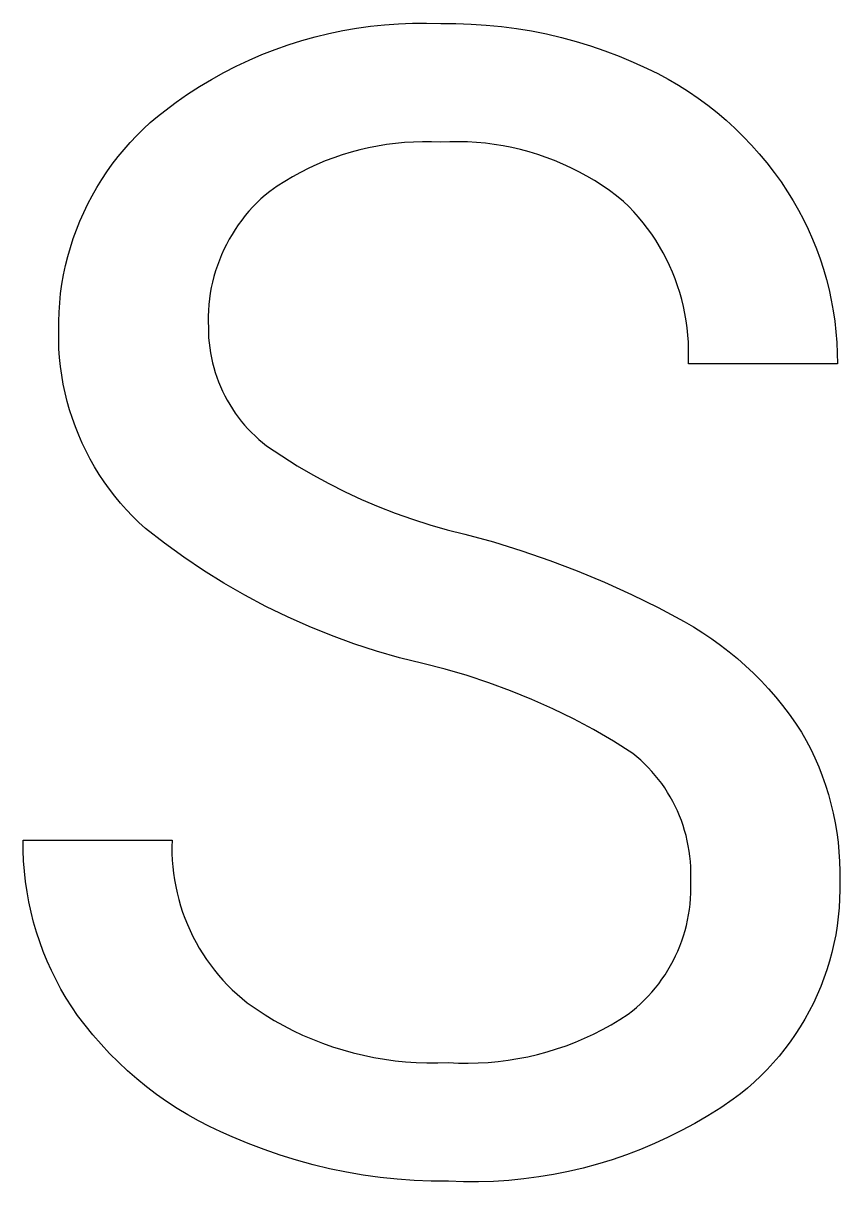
# Model space of a CAD drawing. Header units: millimetres. Extents: x -658 to 2773, y 81 to 2478.
# Drawn here: x 2011.72 to 2033.43, y 230.94 to 261.76 of the extents above; entities that cross this region are included whole.
import ezdxf

# ---------------------------------------------------------------- set-up
doc = ezdxf.new("R2010")
doc.units = ezdxf.units.MM
doc.header["$MEASUREMENT"] = 0
doc.layers.add('Domyślny', color=7, linetype='Continuous', true_color=0x000000)

msp = doc.modelspace()

# ---------------------------------------------------------------- linework, layer by layer
at = {"layer": 'Domyślny'}
for p, q in [((2020.214, 261.559), (2020.582, 261.623)), ((2020.582, 261.623), (2020.953, 261.675)), ((2020.953, 261.675), (2021.325, 261.714)), ((2021.325, 261.714), (2021.698, 261.741)), ((2021.698, 261.741), (2022.072, 261.755)), ((2022.072, 261.755), (2022.446, 261.757)), ((2022.446, 261.757), (2022.82, 261.746)), ((2022.82, 261.746), (2023.225, 261.747)), ((2023.225, 261.747), (2023.629, 261.734)), ((2023.629, 261.734), (2024.033, 261.708)), ((2024.033, 261.708), (2024.436, 261.668)), ((2024.436, 261.668), (2024.838, 261.616)), ((2019.124, 261.294), (2019.484, 261.394)), ((2019.484, 261.394), (2019.848, 261.483)), ((2019.848, 261.483), (2020.214, 261.559)), ((2024.838, 261.616), (2025.237, 261.55)), ((2025.237, 261.55), (2025.634, 261.47)), ((2025.634, 261.47), (2026.028, 261.378)), ((2026.028, 261.378), (2026.419, 261.273)), ((2018.066, 260.921), (2018.414, 261.057)), ((2018.414, 261.057), (2018.767, 261.181)), ((2018.767, 261.181), (2019.124, 261.294)), ((2026.419, 261.273), (2026.806, 261.155)), ((2026.806, 261.155), (2027.189, 261.024)), ((2027.189, 261.024), (2027.568, 260.88)), ((2017.384, 260.614), (2017.722, 260.773)), ((2017.722, 260.773), (2018.066, 260.921)), ((2027.568, 260.88), (2027.941, 260.724)), ((2027.941, 260.724), (2028.309, 260.556)), ((2016.723, 260.262), (2017.05, 260.443)), ((2017.05, 260.443), (2017.384, 260.614)), ((2028.309, 260.556), (2028.592, 260.416)), ((2028.592, 260.416), (2028.869, 260.267)), ((2016.402, 260.07), (2016.723, 260.262)), ((2028.869, 260.267), (2029.141, 260.108)), ((2029.141, 260.108), (2029.407, 259.939)), ((2015.781, 259.654), (2016.088, 259.867)), ((2016.088, 259.867), (2016.402, 260.07)), ((2029.407, 259.939), (2029.667, 259.762)), ((2015.48, 259.43), (2015.781, 259.654)), ((2029.667, 259.762), (2029.921, 259.575)), ((2029.921, 259.575), (2030.168, 259.38)), ((2015.096, 259.112), (2015.285, 259.274)), ((2015.285, 259.274), (2015.48, 259.43)), ((2030.168, 259.38), (2030.408, 259.176)), ((2030.408, 259.176), (2030.641, 258.964)), ((2014.734, 258.768), (2014.912, 258.943)), ((2014.912, 258.943), (2015.096, 259.112)), ((2030.641, 258.964), (2030.866, 258.744)), ((2014.397, 258.4), (2014.563, 258.587)), ((2014.563, 258.587), (2014.734, 258.768)), ((2021.616, 258.559), (2021.377, 258.528)), ((2021.856, 258.581), (2021.616, 258.559)), ((2022.097, 258.595), (2021.856, 258.581)), ((2022.338, 258.601), (2022.097, 258.595)), ((2022.579, 258.599), (2022.338, 258.601)), ((2022.82, 258.589), (2022.579, 258.599)), ((2023.058, 258.6), (2022.82, 258.589)), ((2023.296, 258.602), (2023.058, 258.6)), ((2023.533, 258.597), (2023.296, 258.602)), ((2023.771, 258.584), (2023.533, 258.597)), ((2024.008, 258.562), (2023.771, 258.584)), ((2024.244, 258.533), (2024.008, 258.562)), ((2030.866, 258.744), (2031.084, 258.516)), ((2014.238, 258.207), (2014.397, 258.4)), ((2020.203, 258.256), (2019.975, 258.177)), ((2020.434, 258.326), (2020.203, 258.256)), ((2020.667, 258.389), (2020.434, 258.326)), ((2020.902, 258.443), (2020.667, 258.389)), ((2021.138, 258.49), (2020.902, 258.443)), ((2021.377, 258.528), (2021.138, 258.49)), ((2024.479, 258.495), (2024.244, 258.533)), ((2024.712, 258.449), (2024.479, 258.495)), ((2024.944, 258.396), (2024.712, 258.449)), ((2025.174, 258.334), (2024.944, 258.396)), ((2025.401, 258.265), (2025.174, 258.334)), ((2025.626, 258.188), (2025.401, 258.265)), ((2031.084, 258.516), (2031.293, 258.281)), ((2031.293, 258.281), (2031.494, 258.039)), ((2013.941, 257.806), (2014.086, 258.009)), ((2014.086, 258.009), (2014.238, 258.207)), ((2019.527, 257.998), (2019.308, 257.897)), ((2019.75, 258.092), (2019.527, 257.998)), ((2019.975, 258.177), (2019.75, 258.092)), ((2025.849, 258.103), (2025.626, 258.188)), ((2026.068, 258.011), (2025.849, 258.103)), ((2026.284, 257.911), (2026.068, 258.011)), ((2031.494, 258.039), (2031.687, 257.79)), ((2013.803, 257.598), (2013.941, 257.806)), ((2018.881, 257.673), (2018.674, 257.55)), ((2019.093, 257.789), (2018.881, 257.673)), ((2019.308, 257.897), (2019.093, 257.789)), ((2026.496, 257.804), (2026.284, 257.911)), ((2026.705, 257.69), (2026.496, 257.804)), ((2026.91, 257.569), (2026.705, 257.69)), ((2031.687, 257.79), (2031.871, 257.534)), ((2013.548, 257.169), (2013.672, 257.386)), ((2013.672, 257.386), (2013.803, 257.598)), ((2018.47, 257.421), (2018.271, 257.284)), ((2018.674, 257.55), (2018.47, 257.421)), ((2027.11, 257.44), (2026.91, 257.569)), ((2027.306, 257.305), (2027.11, 257.44)), ((2027.497, 257.164), (2027.306, 257.305)), ((2031.871, 257.534), (2032.045, 257.272)), ((2013.432, 256.948), (2013.548, 257.169)), ((2018.04, 257.084), (2017.93, 256.979)), ((2018.154, 257.186), (2018.04, 257.084)), ((2018.271, 257.284), (2018.154, 257.186)), ((2027.683, 257.016), (2027.497, 257.164)), ((2027.82, 256.881), (2027.683, 257.016)), ((2032.045, 257.272), (2032.195, 257.03)), ((2032.195, 257.03), (2032.335, 256.783)), ((2013.224, 256.494), (2013.324, 256.723)), ((2013.324, 256.723), (2013.432, 256.948)), ((2017.721, 256.756), (2017.622, 256.64)), ((2017.823, 256.869), (2017.721, 256.756)), ((2017.93, 256.979), (2017.823, 256.869)), ((2027.953, 256.742), (2027.82, 256.881)), ((2028.08, 256.598), (2027.953, 256.742)), ((2032.335, 256.783), (2032.468, 256.532)), ((2013.131, 256.263), (2013.224, 256.494)), ((2017.437, 256.396), (2017.351, 256.27)), ((2017.527, 256.52), (2017.437, 256.396)), ((2017.622, 256.64), (2017.527, 256.52)), ((2028.202, 256.45), (2028.08, 256.598)), ((2028.319, 256.298), (2028.202, 256.45)), ((2032.468, 256.532), (2032.592, 256.276)), ((2013.046, 256.028), (2013.131, 256.263)), ((2017.27, 256.141), (2017.193, 256.009)), ((2017.351, 256.27), (2017.27, 256.141)), ((2028.431, 256.142), (2028.319, 256.298)), ((2028.537, 255.982), (2028.431, 256.142)), ((2032.592, 256.276), (2032.707, 256.016)), ((2012.901, 255.55), (2012.97, 255.79)), ((2012.97, 255.79), (2013.046, 256.028)), ((2017.121, 255.874), (2017.053, 255.737)), ((2017.193, 256.009), (2017.121, 255.874)), ((2028.638, 255.819), (2028.537, 255.982)), ((2028.733, 255.652), (2028.638, 255.819)), ((2032.707, 256.016), (2032.813, 255.753)), ((2012.842, 255.308), (2012.901, 255.55)), ((2016.933, 255.457), (2016.88, 255.313)), ((2016.99, 255.598), (2016.933, 255.457)), ((2017.053, 255.737), (2016.99, 255.598)), ((2028.822, 255.482), (2028.733, 255.652)), ((2028.906, 255.309), (2028.822, 255.482)), ((2032.813, 255.753), (2032.91, 255.486)), ((2032.91, 255.486), (2032.999, 255.216)), ((2012.79, 255.064), (2012.842, 255.308)), ((2016.832, 255.168), (2016.789, 255.022)), ((2016.88, 255.313), (2016.832, 255.168)), ((2028.983, 255.133), (2028.906, 255.309)), ((2032.999, 255.216), (2033.078, 254.943)), ((2012.747, 254.818), (2012.79, 255.064)), ((2016.752, 254.873), (2016.719, 254.724)), ((2016.789, 255.022), (2016.752, 254.873)), ((2029.054, 254.955), (2028.983, 255.133)), ((2029.119, 254.774), (2029.054, 254.955)), ((2033.078, 254.943), (2033.147, 254.667)), ((2012.686, 254.322), (2012.712, 254.57)), ((2012.712, 254.57), (2012.747, 254.818)), ((2016.692, 254.574), (2016.67, 254.423)), ((2016.719, 254.724), (2016.692, 254.574)), ((2029.178, 254.592), (2029.119, 254.774)), ((2029.23, 254.407), (2029.178, 254.592)), ((2033.147, 254.667), (2033.208, 254.389)), ((2012.668, 254.073), (2012.686, 254.322)), ((2016.653, 254.271), (2016.642, 254.119)), ((2016.67, 254.423), (2016.653, 254.271)), ((2029.276, 254.221), (2029.23, 254.407)), ((2033.208, 254.389), (2033.259, 254.11)), ((2012.659, 253.824), (2012.668, 254.073)), ((2016.636, 253.966), (2016.635, 253.813)), ((2016.642, 254.119), (2016.636, 253.966)), ((2029.315, 254.033), (2029.276, 254.221)), ((2029.348, 253.844), (2029.315, 254.033)), ((2033.259, 254.11), (2033.3, 253.829)), ((2012.659, 253.574), (2012.659, 253.824)), ((2016.635, 253.813), (2016.64, 253.66)), ((2016.64, 253.66), (2016.642, 253.526)), ((2029.375, 253.653), (2029.348, 253.844)), ((2029.394, 253.462), (2029.375, 253.653)), ((2033.3, 253.829), (2033.332, 253.546)), ((2012.659, 253.337), (2012.659, 253.574)), ((2012.667, 253.1), (2012.659, 253.337)), ((2016.642, 253.526), (2016.648, 253.392)), ((2016.648, 253.392), (2016.659, 253.258)), ((2029.408, 253.271), (2029.394, 253.462)), ((2033.332, 253.546), (2033.354, 253.263)), ((2012.683, 252.864), (2012.667, 253.1)), ((2016.659, 253.258), (2016.675, 253.124)), ((2016.675, 253.124), (2016.695, 252.991)), ((2016.695, 252.991), (2016.72, 252.859)), ((2029.414, 253.079), (2029.408, 253.271)), ((2029.414, 252.887), (2029.414, 253.079)), ((2033.354, 253.263), (2033.367, 252.979)), ((2012.708, 252.628), (2012.683, 252.864)), ((2016.72, 252.859), (2016.749, 252.728)), ((2016.749, 252.728), (2016.783, 252.597)), ((2029.407, 252.695), (2029.414, 252.887)), ((2033.37, 252.695), (2029.407, 252.695)), ((2033.367, 252.979), (2033.37, 252.695)), ((2012.74, 252.394), (2012.708, 252.628)), ((2012.781, 252.16), (2012.74, 252.394)), ((2016.783, 252.597), (2016.821, 252.468)), ((2016.821, 252.468), (2016.863, 252.341)), ((2012.829, 251.928), (2012.781, 252.16)), ((2016.863, 252.341), (2016.91, 252.215)), ((2016.91, 252.215), (2016.961, 252.09)), ((2016.961, 252.09), (2017.017, 251.968)), ((2012.886, 251.698), (2012.829, 251.928)), ((2017.017, 251.968), (2017.076, 251.847)), ((2017.076, 251.847), (2017.14, 251.729)), ((2012.951, 251.47), (2012.886, 251.698)), ((2013.023, 251.244), (2012.951, 251.47)), ((2017.14, 251.729), (2017.207, 251.612)), ((2017.207, 251.612), (2017.279, 251.499)), ((2017.279, 251.499), (2017.354, 251.387)), ((2013.103, 251.021), (2013.023, 251.244)), ((2017.354, 251.387), (2017.433, 251.278)), ((2017.433, 251.278), (2017.516, 251.172)), ((2017.516, 251.172), (2017.602, 251.069)), ((2013.191, 250.801), (2013.103, 251.021)), ((2017.602, 251.069), (2017.692, 250.969)), ((2017.692, 250.969), (2017.785, 250.872)), ((2017.785, 250.872), (2017.882, 250.779)), ((2013.286, 250.584), (2013.191, 250.801)), ((2013.389, 250.371), (2013.286, 250.584)), ((2017.882, 250.779), (2017.981, 250.688)), ((2017.981, 250.688), (2018.084, 250.601)), ((2018.084, 250.601), (2018.19, 250.518)), ((2013.499, 250.161), (2013.389, 250.371)), ((2018.19, 250.518), (2018.591, 250.247)), ((2018.591, 250.247), (2019, 249.988)), ((2013.616, 249.955), (2013.499, 250.161)), ((2013.74, 249.753), (2013.616, 249.955)), ((2019, 249.988), (2019.417, 249.743)), ((2013.871, 249.556), (2013.74, 249.753)), ((2019.417, 249.743), (2019.843, 249.511)), ((2014.009, 249.363), (2013.871, 249.556)), ((2014.153, 249.175), (2014.009, 249.363)), ((2019.843, 249.511), (2020.275, 249.293)), ((2020.275, 249.293), (2020.714, 249.09)), ((2014.304, 248.992), (2014.153, 249.175)), ((2014.461, 248.815), (2014.304, 248.992)), ((2020.714, 249.09), (2021.159, 248.9)), ((2014.624, 248.643), (2014.461, 248.815)), ((2021.159, 248.9), (2021.611, 248.724)), ((2021.611, 248.724), (2022.067, 248.563)), ((2014.793, 248.476), (2014.624, 248.643)), ((2014.967, 248.316), (2014.793, 248.476)), ((2022.067, 248.563), (2022.529, 248.417)), ((2022.529, 248.417), (2022.995, 248.286)), ((2015.47, 247.926), (2014.967, 248.316)), ((2022.995, 248.286), (2023.465, 248.17)), ((2023.465, 248.17), (2024.223, 247.96)), ((2015.986, 247.554), (2015.47, 247.926)), ((2024.223, 247.96), (2024.974, 247.727)), ((2016.515, 247.199), (2015.986, 247.554)), ((2024.974, 247.727), (2025.718, 247.471)), ((2025.718, 247.471), (2026.453, 247.191)), ((2017.055, 246.863), (2016.515, 247.199)), ((2026.453, 247.191), (2027.179, 246.888)), ((2017.607, 246.545), (2017.055, 246.863)), ((2027.179, 246.888), (2027.895, 246.562)), ((2018.169, 246.247), (2017.607, 246.545)), ((2027.895, 246.562), (2028.6, 246.214)), ((2018.742, 245.969), (2018.169, 246.247)), ((2028.6, 246.214), (2029.295, 245.844)), ((2019.323, 245.71), (2018.742, 245.969)), ((2019.913, 245.471), (2019.323, 245.71)), ((2029.295, 245.844), (2029.544, 245.699)), ((2029.544, 245.699), (2029.789, 245.546)), ((2020.511, 245.253), (2019.913, 245.471)), ((2029.789, 245.546), (2030.029, 245.385)), ((2030.029, 245.385), (2030.263, 245.216)), ((2021.116, 245.055), (2020.511, 245.253)), ((2021.728, 244.879), (2021.116, 245.055)), ((2030.263, 245.216), (2030.491, 245.039)), ((2030.491, 245.039), (2030.714, 244.856)), ((2022.345, 244.723), (2021.728, 244.879)), ((2022.937, 244.574), (2022.345, 244.723)), ((2030.714, 244.856), (2030.93, 244.665)), ((2023.523, 244.405), (2022.937, 244.574)), ((2024.103, 244.215), (2023.523, 244.405)), ((2030.93, 244.665), (2031.141, 244.467)), ((2031.141, 244.467), (2031.344, 244.262)), ((2024.676, 244.004), (2024.103, 244.215)), ((2031.344, 244.262), (2031.541, 244.05)), ((2025.242, 243.774), (2024.676, 244.004)), ((2025.799, 243.525), (2025.242, 243.774)), ((2031.541, 244.05), (2031.731, 243.833)), ((2031.731, 243.833), (2031.913, 243.609)), ((2026.347, 243.256), (2025.799, 243.525)), ((2031.913, 243.609), (2032.088, 243.38)), ((2026.885, 242.969), (2026.347, 243.256)), ((2032.088, 243.38), (2032.256, 243.144)), ((2032.256, 243.144), (2032.416, 242.904)), ((2027.413, 242.662), (2026.885, 242.969)), ((2032.416, 242.904), (2032.542, 242.678)), ((2027.93, 242.338), (2027.413, 242.662)), ((2032.542, 242.678), (2032.66, 242.448)), ((2028.037, 242.249), (2027.93, 242.338)), ((2028.142, 242.156), (2028.037, 242.249)), ((2032.66, 242.448), (2032.771, 242.215)), ((2032.771, 242.215), (2032.873, 241.977)), ((2028.243, 242.06), (2028.142, 242.156)), ((2028.341, 241.961), (2028.243, 242.06)), ((2028.435, 241.858), (2028.341, 241.961)), ((2032.873, 241.977), (2032.967, 241.736)), ((2028.526, 241.752), (2028.435, 241.858)), ((2028.613, 241.643), (2028.526, 241.752)), ((2028.697, 241.532), (2028.613, 241.643)), ((2032.967, 241.736), (2033.052, 241.492)), ((2028.776, 241.417), (2028.697, 241.532)), ((2028.852, 241.3), (2028.776, 241.417)), ((2028.924, 241.18), (2028.852, 241.3)), ((2033.052, 241.492), (2033.13, 241.245)), ((2028.992, 241.058), (2028.924, 241.18)), ((2029.055, 240.934), (2028.992, 241.058)), ((2033.13, 241.245), (2033.198, 240.996)), ((2033.198, 240.996), (2033.258, 240.745)), ((2029.114, 240.808), (2029.055, 240.934)), ((2029.169, 240.68), (2029.114, 240.808)), ((2029.22, 240.549), (2029.169, 240.68)), ((2033.258, 240.745), (2033.309, 240.491)), ((2029.266, 240.418), (2029.22, 240.549)), ((2029.307, 240.285), (2029.266, 240.418)), ((2033.309, 240.491), (2033.352, 240.236)), ((2029.344, 240.15), (2029.307, 240.285)), ((2029.377, 240.015), (2029.344, 240.15)), ((2033.352, 240.236), (2033.386, 239.98)), ((2011.716, 239.754), (2011.715, 240.03)), ((2011.715, 240.03), (2015.675, 240.03)), ((2011.727, 239.479), (2011.716, 239.754)), ((2015.675, 240.03), (2015.671, 239.853)), ((2015.671, 239.853), (2015.672, 239.676)), ((2029.405, 239.878), (2029.377, 240.015)), ((2029.428, 239.74), (2029.405, 239.878)), ((2029.447, 239.602), (2029.428, 239.74)), ((2033.386, 239.98), (2033.411, 239.722)), ((2011.747, 239.204), (2011.727, 239.479)), ((2015.672, 239.676), (2015.68, 239.5)), ((2015.68, 239.5), (2015.694, 239.323)), ((2029.461, 239.463), (2029.447, 239.602)), ((2029.47, 239.324), (2029.461, 239.463)), ((2033.411, 239.722), (2033.427, 239.464)), ((2033.427, 239.464), (2033.434, 239.206)), ((2011.777, 238.93), (2011.747, 239.204)), ((2015.694, 239.323), (2015.714, 239.148)), ((2015.714, 239.148), (2015.739, 238.973)), ((2029.474, 239.185), (2029.47, 239.324)), ((2029.474, 239.045), (2029.474, 239.185)), ((2033.434, 239.206), (2033.432, 238.947)), ((2011.817, 238.657), (2011.777, 238.93)), ((2015.739, 238.973), (2015.771, 238.799)), ((2029.469, 238.906), (2029.474, 239.045)), ((2029.472, 238.762), (2029.469, 238.906)), ((2033.432, 238.947), (2033.434, 238.707)), ((2011.866, 238.386), (2011.817, 238.657)), ((2015.771, 238.799), (2015.809, 238.626)), ((2015.809, 238.626), (2015.852, 238.455)), ((2029.463, 238.474), (2029.47, 238.618)), ((2029.47, 238.618), (2029.472, 238.762)), ((2033.434, 238.707), (2033.429, 238.467)), ((2011.924, 238.117), (2011.866, 238.386)), ((2015.852, 238.455), (2015.901, 238.285)), ((2015.901, 238.285), (2015.956, 238.117)), ((2029.435, 238.187), (2029.451, 238.33)), ((2029.451, 238.33), (2029.463, 238.474)), ((2033.415, 238.228), (2033.393, 237.989)), ((2033.429, 238.467), (2033.415, 238.228)), ((2011.992, 237.85), (2011.924, 238.117)), ((2015.956, 238.117), (2016.016, 237.951)), ((2016.016, 237.951), (2016.082, 237.787)), ((2029.355, 237.763), (2029.386, 237.903)), ((2029.386, 237.903), (2029.413, 238.045)), ((2029.413, 238.045), (2029.435, 238.187)), ((2033.393, 237.989), (2033.363, 237.751)), ((2012.069, 237.585), (2011.992, 237.85)), ((2012.156, 237.324), (2012.069, 237.585)), ((2016.082, 237.787), (2016.153, 237.625)), ((2016.153, 237.625), (2016.23, 237.466)), ((2029.278, 237.485), (2029.319, 237.623)), ((2029.319, 237.623), (2029.355, 237.763)), ((2033.363, 237.751), (2033.324, 237.514)), ((2012.251, 237.065), (2012.156, 237.324)), ((2016.23, 237.466), (2016.313, 237.309)), ((2016.313, 237.309), (2016.4, 237.156)), ((2029.182, 237.214), (2029.232, 237.349)), ((2029.232, 237.349), (2029.278, 237.485)), ((2033.278, 237.278), (2033.223, 237.045)), ((2033.324, 237.514), (2033.278, 237.278)), ((2012.355, 236.81), (2012.251, 237.065)), ((2016.4, 237.156), (2016.493, 237.005)), ((2016.493, 237.005), (2016.59, 236.858)), ((2029.067, 236.949), (2029.127, 237.081)), ((2029.127, 237.081), (2029.182, 237.214)), ((2033.223, 237.045), (2033.161, 236.813)), ((2012.468, 236.559), (2012.355, 236.81)), ((2016.59, 236.858), (2016.693, 236.714)), ((2016.693, 236.714), (2016.801, 236.573)), ((2028.863, 236.569), (2028.935, 236.694)), ((2028.935, 236.694), (2029.004, 236.82)), ((2029.004, 236.82), (2029.067, 236.949)), ((2033.161, 236.813), (2033.09, 236.584)), ((2012.59, 236.312), (2012.468, 236.559)), ((2016.801, 236.573), (2016.913, 236.437)), ((2016.913, 236.437), (2017.029, 236.304)), ((2028.705, 236.328), (2028.786, 236.447)), ((2028.786, 236.447), (2028.863, 236.569)), ((2033.011, 236.357), (2032.925, 236.133)), ((2033.09, 236.584), (2033.011, 236.357)), ((2012.721, 236.069), (2012.59, 236.312)), ((2012.859, 235.831), (2012.721, 236.069)), ((2017.029, 236.304), (2017.15, 236.175)), ((2017.15, 236.175), (2017.276, 236.05)), ((2017.276, 236.05), (2017.405, 235.93)), ((2028.438, 235.989), (2028.531, 236.099)), ((2028.531, 236.099), (2028.62, 236.212)), ((2028.62, 236.212), (2028.705, 236.328)), ((2032.925, 236.133), (2032.831, 235.912)), ((2013.006, 235.598), (2012.859, 235.831)), ((2017.405, 235.93), (2017.539, 235.814)), ((2017.539, 235.814), (2017.676, 235.703)), ((2028.137, 235.679), (2028.241, 235.779)), ((2028.241, 235.779), (2028.341, 235.882)), ((2028.341, 235.882), (2028.438, 235.989)), ((2032.831, 235.912), (2032.73, 235.695)), ((2013.161, 235.37), (2013.006, 235.598)), ((2017.676, 235.703), (2017.909, 235.54)), ((2017.909, 235.54), (2018.147, 235.384)), ((2027.807, 235.401), (2027.92, 235.49)), ((2027.92, 235.49), (2028.03, 235.582)), ((2028.03, 235.582), (2028.137, 235.679)), ((2032.621, 235.481), (2032.505, 235.271)), ((2032.73, 235.695), (2032.621, 235.481)), ((2013.361, 235.106), (2013.161, 235.37)), ((2018.147, 235.384), (2018.39, 235.237)), ((2018.39, 235.237), (2018.639, 235.099)), ((2027.124, 234.992), (2027.356, 235.121)), ((2027.356, 235.121), (2027.584, 235.257)), ((2027.584, 235.257), (2027.807, 235.401)), ((2032.505, 235.271), (2032.381, 235.065)), ((2013.57, 234.849), (2013.361, 235.106)), ((2013.787, 234.599), (2013.57, 234.849)), ((2018.639, 235.099), (2018.891, 234.968)), ((2018.891, 234.968), (2019.148, 234.847)), ((2019.148, 234.847), (2019.41, 234.734)), ((2026.646, 234.76), (2026.887, 234.872)), ((2026.887, 234.872), (2027.124, 234.992)), ((2032.251, 234.863), (2032.114, 234.667)), ((2032.381, 235.065), (2032.251, 234.863)), ((2014.013, 234.357), (2013.787, 234.599)), ((2019.41, 234.734), (2019.674, 234.63)), ((2019.674, 234.63), (2019.942, 234.535)), ((2019.942, 234.535), (2020.214, 234.45)), ((2025.903, 234.475), (2026.154, 234.562)), ((2026.154, 234.562), (2026.402, 234.657)), ((2026.402, 234.657), (2026.646, 234.76)), ((2032.114, 234.667), (2031.97, 234.475)), ((2014.247, 234.122), (2014.013, 234.357)), ((2020.214, 234.45), (2020.487, 234.373)), ((2020.487, 234.373), (2020.764, 234.307)), ((2020.764, 234.307), (2021.042, 234.249)), ((2021.042, 234.249), (2021.323, 234.201)), ((2021.323, 234.201), (2021.604, 234.163)), ((2024.612, 234.176), (2024.874, 234.218)), ((2024.874, 234.218), (2025.135, 234.269)), ((2025.135, 234.269), (2025.393, 234.329)), ((2025.393, 234.329), (2025.649, 234.398)), ((2025.649, 234.398), (2025.903, 234.475)), ((2031.819, 234.288), (2031.663, 234.106)), ((2031.97, 234.475), (2031.819, 234.288)), ((2014.489, 233.896), (2014.247, 234.122)), ((2014.739, 233.678), (2014.489, 233.896)), ((2021.604, 234.163), (2021.887, 234.134)), ((2021.887, 234.134), (2022.171, 234.114)), ((2022.171, 234.114), (2022.455, 234.105)), ((2022.455, 234.105), (2022.739, 234.105)), ((2022.739, 234.105), (2023.024, 234.115)), ((2023.024, 234.115), (2023.289, 234.102)), ((2023.289, 234.102), (2023.554, 234.098)), ((2023.554, 234.098), (2023.819, 234.104)), ((2023.819, 234.104), (2024.084, 234.119)), ((2024.084, 234.119), (2024.349, 234.143)), ((2024.349, 234.143), (2024.612, 234.176)), ((2031.5, 233.93), (2031.331, 233.759)), ((2031.663, 234.106), (2031.5, 233.93)), ((2014.996, 233.469), (2014.739, 233.678)), ((2031.156, 233.595), (2030.976, 233.436)), ((2031.331, 233.759), (2031.156, 233.595)), ((2015.26, 233.269), (2014.996, 233.469)), ((2015.53, 233.078), (2015.26, 233.269)), ((2030.79, 233.284), (2030.599, 233.139)), ((2030.976, 233.436), (2030.79, 233.284)), ((2015.807, 232.896), (2015.53, 233.078)), ((2030.599, 233.139), (2030.267, 232.913)), ((2016.091, 232.724), (2015.807, 232.896)), ((2016.379, 232.562), (2016.091, 232.724)), ((2029.927, 232.699), (2029.581, 232.497)), ((2030.267, 232.913), (2029.927, 232.699)), ((2016.674, 232.41), (2016.379, 232.562)), ((2016.973, 232.268), (2016.674, 232.41)), ((2029.581, 232.497), (2029.228, 232.305)), ((2017.277, 232.137), (2016.973, 232.268)), ((2017.696, 231.961), (2017.277, 232.137)), ((2028.868, 232.126), (2028.503, 231.959)), ((2029.228, 232.305), (2028.868, 232.126)), ((2018.121, 231.799), (2017.696, 231.961)), ((2018.551, 231.651), (2018.121, 231.799)), ((2028.133, 231.804), (2027.758, 231.661)), ((2028.503, 231.959), (2028.133, 231.804)), ((2018.985, 231.517), (2018.551, 231.651)), ((2019.424, 231.397), (2018.985, 231.517)), ((2027.378, 231.531), (2026.994, 231.413)), ((2027.758, 231.661), (2027.378, 231.531)), ((2019.866, 231.291), (2019.424, 231.397)), ((2020.311, 231.2), (2019.866, 231.291)), ((2020.759, 231.123), (2020.311, 231.2)), ((2021.209, 231.06), (2020.759, 231.123)), ((2025.822, 231.138), (2025.426, 231.072)), ((2026.216, 231.217), (2025.822, 231.138)), ((2026.607, 231.309), (2026.216, 231.217)), ((2026.994, 231.413), (2026.607, 231.309)), ((2021.661, 231.012), (2021.209, 231.06)), ((2022.115, 230.979), (2021.661, 231.012)), ((2022.569, 230.961), (2022.115, 230.979)), ((2023.024, 230.957), (2022.569, 230.961)), ((2023.425, 230.943), (2023.024, 230.957)), ((2023.826, 230.942), (2023.425, 230.943)), ((2024.228, 230.955), (2023.826, 230.942)), ((2024.628, 230.981), (2024.228, 230.955)), ((2025.028, 231.02), (2024.628, 230.981)), ((2025.426, 231.072), (2025.028, 231.02))]:
    msp.add_line(p, q, dxfattribs=at)

doc.saveas('drawing.dxf')
